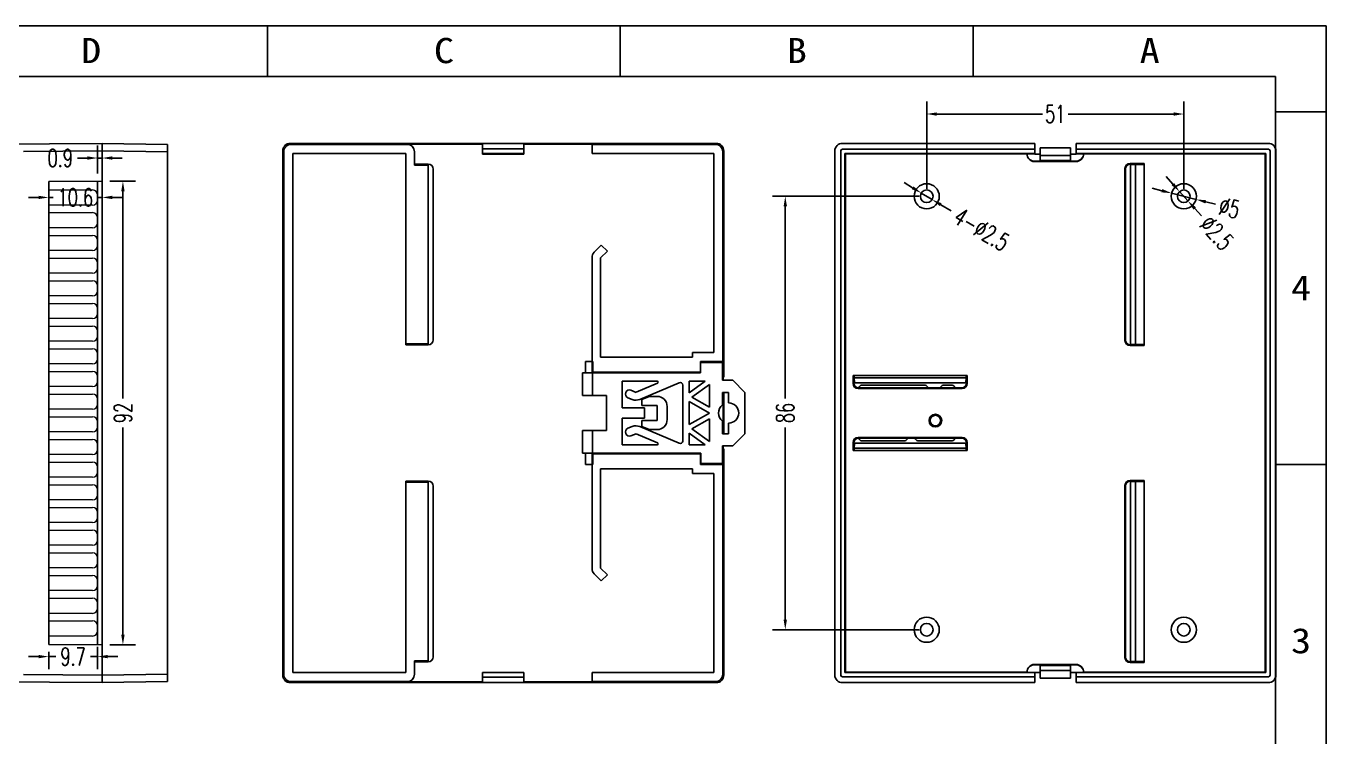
# Model space of a CAD drawing. Header units: millimetres. Extents: x -20636 to -19859, y 14357 to 14654.
# Drawn here: x -20473.8 to -20215.9, y 14513.3 to 14654.2 of the extents above; entities that cross this region are included whole.
import ezdxf
from ezdxf.enums import TextEntityAlignment as Align

# ---------------------------------------------------------------- set-up
doc = ezdxf.new("R2010")
doc.units = ezdxf.units.MM
for name, color, linetype in [('1', 7, 'Continuous'), ('2', 7, 'Continuous'), ('3', 7, 'Continuous'), ('dim', 3, 'Continuous')]:
    doc.layers.add(name, color=color, linetype=linetype)
doc.layers.add('8', color=7, linetype='Continuous', true_color=0xffffff)
doc.styles.add('romans', font='romans.shx', dxfattribs={"width": 0.67, "bigfont": 'fangsong.shx'})
doc.styles.add('TEXTSTYLE_0', font='txt', dxfattribs={"width": 0.8})
doc.dimstyles.new('MSTD', dxfattribs={"dimtxt": 3.5, "dimasz": 2, "dimexe": 2.5, "dimexo": 1.5, "dimgap": 1, "dimtad": 0, "dimdsep": 46, "dimtxsty": 'romans', "dimcen": 0, "dimclrd": 5, "dimclre": 5, "dimclrt": 3, "dimadec": 1, "dimazin": 0, "dimtfac": 0.5, "dimtmove": 0, "dimatfit": 3, "dimfxl": 1, "dimarcsym": 0})

# ---------------------------------------------------------------- blocks, each defined once
blk = doc.blocks.new('*D5')
at = {"layer": 'Defpoints', "color": 0, "transparency": 16777216}
for p in [(-20246.51, 14620.98), (-20241.67, 14619.75)]:
    blk.add_point(p, dxfattribs=at)
at = {"layer": 'dim', "color": 5, "lineweight": -2, "transparency": 16777216}
for p, q in [((-20248.45, 14621.47), (-20250.39, 14621.96)), ((-20246.51, 14620.98), (-20241.67, 14619.75)), ((-20237.79, 14618.77), (-20239.73, 14619.26))]:
    blk.add_line(p, q, dxfattribs=at)
at = {"layer": 'dim', "color": 5, "transparency": 16777216}
for points in [[(-20248.37, 14621.8), (-20248.54, 14621.15), (-20246.51, 14620.98)], [(-20239.65, 14619.58), (-20239.81, 14618.94), (-20241.67, 14619.75)]]:
    blk.add_solid(points, dxfattribs=at)
at = {"layer": 'dim', "color": 3, "transparency": 16777216, "insert": (-20235.04, 14618.07), "char_height": 3.5, "attachment_point": 5, "rotation": 345.7739, "style": 'romans'}
blk.add_mtext('∅5', dxfattribs=at)
blk = doc.blocks.new('*D6')
at = {"layer": 'Defpoints', "color": 0, "transparency": 16777216}
for p in [(-20244.93, 14621.3), (-20243.26, 14619.44)]:
    blk.add_point(p, dxfattribs=at)
at = {"layer": 'dim', "color": 5, "lineweight": -2, "transparency": 16777216}
for p, q in [((-20246.26, 14622.79), (-20247.6, 14624.28)), ((-20244.93, 14621.3), (-20243.26, 14619.44)), ((-20240.59, 14616.46), (-20241.92, 14617.95))]:
    blk.add_line(p, q, dxfattribs=at)
at = {"layer": 'dim', "color": 5, "transparency": 16777216}
for points in [[(-20246.01, 14623.01), (-20246.51, 14622.56), (-20244.93, 14621.3)], [(-20241.67, 14618.17), (-20242.17, 14617.73), (-20243.26, 14619.44)]]:
    blk.add_solid(points, dxfattribs=at)
at = {"layer": 'dim', "color": 3, "transparency": 16777216, "insert": (-20237.57, 14613.1), "char_height": 3.5, "attachment_point": 5, "rotation": 311.8935, "style": 'romans'}
blk.add_mtext('∅2.5', dxfattribs=at)
blk = doc.blocks.new('*D7')
at = {"layer": 'Defpoints', "color": 0, "transparency": 16777216}
for p in [(-20459.57, 14627.96), (-20459.57, 14623.36), (-20458.67, 14623.37)]:
    blk.add_point(p, dxfattribs=at)
at = {"layer": 'dim', "color": 5, "lineweight": -2, "transparency": 16777216}
for p, q in [((-20459.57, 14624.86), (-20459.57, 14630.46)), ((-20458.67, 14624.87), (-20458.67, 14630.46)), ((-20461.57, 14627.96), (-20463.57, 14627.96)), ((-20458.67, 14627.96), (-20459.57, 14627.96)), ((-20456.67, 14627.96), (-20454.67, 14627.96))]:
    blk.add_line(p, q, dxfattribs=at)
at = {"layer": 'dim', "color": 5, "transparency": 16777216}
for points in [[(-20461.57, 14628.29), (-20461.57, 14627.63), (-20459.57, 14627.96)], [(-20456.67, 14628.29), (-20456.67, 14627.63), (-20458.67, 14627.96)]]:
    blk.add_solid(points, dxfattribs=at)
at = {"layer": 'dim', "color": 3, "transparency": 16777216, "insert": (-20466.97, 14627.96), "char_height": 3.5, "attachment_point": 5, "style": 'romans'}
blk.add_mtext('0.9', dxfattribs=at)
blk = doc.blocks.new('*D8')
at = {"layer": 'Defpoints', "color": 0, "transparency": 16777216}
for p in [(-20469.27, 14620.14), (-20469.27, 14618.08), (-20458.67, 14618.08)]:
    blk.add_point(p, dxfattribs=at)
at = {"layer": 'dim', "color": 5, "lineweight": -2, "transparency": 16777216}
for p, q in [((-20469.27, 14619.58), (-20469.27, 14622.64)), ((-20458.67, 14619.58), (-20458.67, 14622.64)), ((-20471.27, 14620.14), (-20473.27, 14620.14)), ((-20469.27, 14620.14), (-20468.37, 14620.14)), ((-20458.67, 14620.14), (-20459.56, 14620.14)), ((-20456.67, 14620.14), (-20454.67, 14620.14))]:
    blk.add_line(p, q, dxfattribs=at)
at = {"layer": 'dim', "color": 5, "transparency": 16777216}
for points in [[(-20471.27, 14620.47), (-20471.27, 14619.81), (-20469.27, 14620.14)], [(-20456.67, 14620.47), (-20456.67, 14619.81), (-20458.67, 14620.14)]]:
    blk.add_solid(points, dxfattribs=at)
at = {"layer": 'dim', "color": 3, "transparency": 16777216, "insert": (-20463.97, 14620.14), "char_height": 3.5, "attachment_point": 5, "style": 'romans'}
blk.add_mtext('10.6', dxfattribs=at)
blk = doc.blocks.new('*D9')
at = {"layer": 'Defpoints', "color": 0, "transparency": 16777216}
for p in [(-20459.57, 14532.46), (-20469.27, 14531.46), (-20459.57, 14529.03)]:
    blk.add_point(p, dxfattribs=at)
at = {"layer": 'dim', "color": 5, "lineweight": -2, "transparency": 16777216}
for p, q in [((-20469.27, 14529.96), (-20469.27, 14526.53)), ((-20459.57, 14530.96), (-20459.57, 14526.53)), ((-20471.27, 14529.03), (-20473.27, 14529.03)), ((-20469.27, 14529.03), (-20467.87, 14529.03)), ((-20459.57, 14529.03), (-20460.96, 14529.03)), ((-20457.57, 14529.03), (-20455.57, 14529.03))]:
    blk.add_line(p, q, dxfattribs=at)
at = {"layer": 'dim', "color": 5, "transparency": 16777216}
for points in [[(-20471.27, 14529.37), (-20471.27, 14528.7), (-20469.27, 14529.03)], [(-20457.57, 14529.37), (-20457.57, 14528.7), (-20459.57, 14529.03)]]:
    blk.add_solid(points, dxfattribs=at)
at = {"layer": 'dim', "color": 3, "transparency": 16777216, "insert": (-20464.42, 14529.03), "char_height": 3.5, "attachment_point": 5, "style": 'romans'}
blk.add_mtext('9.7', dxfattribs=at)
blk = doc.blocks.new('*D12')
at = {"layer": 'Defpoints', "color": 0, "transparency": 16777216}
for p in [(-20296.16, 14621.01), (-20294.02, 14619.72)]:
    blk.add_point(p, dxfattribs=at)
at = {"layer": 'dim', "color": 5, "lineweight": -2, "transparency": 16777216}
for p, q in [((-20297.88, 14622.04), (-20299.59, 14623.07)), ((-20296.16, 14621.01), (-20294.02, 14619.72)), ((-20290.25, 14617.45), (-20292.31, 14618.69))]:
    blk.add_line(p, q, dxfattribs=at)
at = {"layer": 'dim', "color": 5, "transparency": 16777216}
for points in [[(-20297.7, 14622.33), (-20298.05, 14621.76), (-20296.16, 14621.01)], [(-20292.13, 14618.98), (-20292.48, 14618.41), (-20294.02, 14619.72)]]:
    blk.add_solid(points, dxfattribs=at)
at = {"layer": 'dim', "color": 3, "transparency": 16777216, "insert": (-20284.18, 14613.8), "char_height": 3.5, "attachment_point": 5, "rotation": 328.969, "style": 'romans'}
blk.add_mtext('4-∅2.5', dxfattribs=at)
blk = doc.blocks.new('*D14')
at = {"layer": 'Defpoints', "color": 0, "transparency": 16777216}
for p in [(-20295.09, 14620.37), (-20323.15, 14534.37), (-20295.09, 14534.37)]:
    blk.add_point(p, dxfattribs=at)
at = {"layer": 'dim', "color": 5, "lineweight": -2, "transparency": 16777216}
for p, q in [((-20296.59, 14620.37), (-20325.65, 14620.37)), ((-20323.15, 14618.37), (-20323.15, 14580.27)), ((-20323.15, 14536.37), (-20323.15, 14574.47)), ((-20296.59, 14534.37), (-20325.65, 14534.37))]:
    blk.add_line(p, q, dxfattribs=at)
at = {"layer": 'dim', "color": 5, "transparency": 16777216}
for points in [[(-20323.48, 14618.37), (-20322.81, 14618.37), (-20323.15, 14620.37)], [(-20323.48, 14536.37), (-20322.81, 14536.37), (-20323.15, 14534.37)]]:
    blk.add_solid(points, dxfattribs=at)
at = {"layer": 'dim', "color": 3, "transparency": 16777216, "insert": (-20323.15, 14577.37), "char_height": 3.5, "attachment_point": 5, "rotation": 90, "style": 'romans'}
blk.add_mtext('86', dxfattribs=at)
blk = doc.blocks.new('*D15')
at = {"layer": 'Defpoints', "color": 0, "transparency": 16777216}
for p in [(-20244.09, 14636.69), (-20295.09, 14620.37), (-20244.09, 14620.37)]:
    blk.add_point(p, dxfattribs=at)
at = {"layer": 'dim', "color": 5, "lineweight": -2, "transparency": 16777216}
for p, q in [((-20295.09, 14621.87), (-20295.09, 14639.19)), ((-20244.09, 14621.87), (-20244.09, 14639.19)), ((-20293.09, 14636.69), (-20272.15, 14636.69)), ((-20246.09, 14636.69), (-20267.03, 14636.69))]:
    blk.add_line(p, q, dxfattribs=at)
at = {"layer": 'dim', "color": 5, "transparency": 16777216}
for points in [[(-20293.09, 14637.02), (-20293.09, 14636.35), (-20295.09, 14636.69)], [(-20246.09, 14637.02), (-20246.09, 14636.35), (-20244.09, 14636.69)]]:
    blk.add_solid(points, dxfattribs=at)
at = {"layer": 'dim', "color": 3, "transparency": 16777216, "insert": (-20269.59, 14636.69), "char_height": 3.5, "attachment_point": 5, "style": 'romans'}
blk.add_mtext('51', dxfattribs=at)
blk = doc.blocks.new('*D22')
at = {"layer": 'Defpoints', "color": 0, "transparency": 16777216}
for p in [(-20458.67, 14623.37), (-20458.67, 14531.37), (-20454.54, 14531.37)]:
    blk.add_point(p, dxfattribs=at)
at = {"layer": 'dim', "color": 5, "lineweight": -2, "transparency": 16777216}
for p, q in [((-20457.17, 14623.37), (-20452.04, 14623.37)), ((-20454.54, 14621.37), (-20454.54, 14580.27)), ((-20454.54, 14533.37), (-20454.54, 14574.47)), ((-20457.17, 14531.37), (-20452.04, 14531.37))]:
    blk.add_line(p, q, dxfattribs=at)
at = {"layer": 'dim', "color": 5, "transparency": 16777216}
for points in [[(-20454.88, 14621.37), (-20454.21, 14621.37), (-20454.54, 14623.37)], [(-20454.88, 14533.37), (-20454.21, 14533.37), (-20454.54, 14531.37)]]:
    blk.add_solid(points, dxfattribs=at)
at = {"layer": 'dim', "color": 3, "transparency": 16777216, "insert": (-20454.54, 14577.37), "char_height": 3.5, "attachment_point": 5, "rotation": 90, "style": 'romans'}
blk.add_mtext('92', dxfattribs=at)

msp = doc.modelspace()

# ---------------------------------------------------------------- linework, layer by layer
at = {"color": 7, "linetype": 'Continuous'}
for p, q in [((-20635.882, 14654.153), (-20215.882, 14654.153)), ((-20425.882, 14644.153), (-20425.882, 14654.153)), ((-20355.882, 14644.153), (-20355.882, 14654.153)), ((-20285.882, 14644.153), (-20285.882, 14654.153)), ((-20215.882, 14357.153), (-20215.882, 14654.153)), ((-20215.882, 14357.153), (-20215.882, 14654.153)), ((-20625.882, 14644.153), (-20225.882, 14644.153)), ((-20225.882, 14367.153), (-20225.882, 14644.153)), ((-20225.882, 14637.153), (-20215.882, 14637.153)), ((-20331.182, 14581.467), (-20333.582, 14583.867)), ((-20309.473, 14584.467), (-20309.578, 14584.467)), ((-20287.178, 14584.467), (-20287.282, 14584.467)), ((-20331.182, 14581.467), (-20331.182, 14573.267)), ((-20308.526, 14582.329), (-20308.526, 14582.367)), ((-20308.026, 14582.867), (-20295.419, 14582.867)), ((-20294.919, 14582.367), (-20294.919, 14582.329)), ((-20292.316, 14582.329), (-20292.316, 14582.367)), ((-20291.816, 14582.867), (-20290.026, 14582.867)), ((-20289.526, 14582.367), (-20289.526, 14582.329)), ((-20294.465, 14576.429), (-20294.416, 14575.867)), ((-20292.316, 14575.867), (-20292.316, 14576.526)), ((-20333.582, 14570.867), (-20331.182, 14573.267)), ((-20308.526, 14572.367), (-20308.526, 14572.405)), ((-20299.456, 14571.867), (-20308.026, 14571.867)), ((-20298.956, 14572.405), (-20298.956, 14572.367)), ((-20297.356, 14572.367), (-20297.356, 14572.405)), ((-20290.026, 14571.867), (-20296.856, 14571.867)), ((-20289.526, 14572.405), (-20289.526, 14572.367)), ((-20309.578, 14570.267), (-20309.473, 14570.267)), ((-20287.282, 14570.267), (-20287.178, 14570.267)), ((-20225.882, 14567.153), (-20215.882, 14567.153))]:
    msp.add_line(p, q, dxfattribs=at)
msp.add_circle((-20293.366, 14575.867), 1.05, dxfattribs=at)
for centre, radius, start, end in [((-20308.026, 14582.367), 0.5, 90, 180), ((-20295.419, 14582.367), 0.5, 0, 90), ((-20291.816, 14582.367), 0.5, 90, 180), ((-20290.026, 14582.367), 0.5, 0, 90), ((-20334.382, 14577.367), 2, 270, 90), ((-20308.026, 14572.367), 0.5, 180, 270), ((-20299.456, 14572.367), 0.5, 270, 0), ((-20296.856, 14572.367), 0.5, 180, 270), ((-20290.026, 14572.367), 0.5, 270, 0)]:
    msp.add_arc(centre, radius, start, end, dxfattribs=at)
at = {"layer": '1', "color": 7, "linetype": 'Continuous'}
for p, q in [((-20458.668, 14630.867), (-20445.668, 14630.667)), ((-20458.668, 14523.867), (-20458.668, 14630.867)), ((-20445.668, 14524.067), (-20445.668, 14630.667)), ((-20421.344, 14630.867), (-20383.194, 14630.867)), ((-20421.344, 14630.867), (-20421.144, 14630.667)), ((-20421.144, 14630.667), (-20398.205, 14630.667)), ((-20398.205, 14630.729), (-20383.194, 14630.729)), ((-20398.205, 14630.729), (-20398.205, 14630.667)), ((-20383.194, 14628.736), (-20383.194, 14630.867)), ((-20374.994, 14630.867), (-20336.844, 14630.867)), ((-20374.994, 14628.736), (-20374.994, 14630.867)), ((-20374.994, 14630.729), (-20361.482, 14630.729)), ((-20361.482, 14628.867), (-20361.482, 14630.729)), ((-20361.482, 14630.667), (-20337.044, 14630.667)), ((-20337.044, 14630.667), (-20336.844, 14630.867)), ((-20273.666, 14630.867), (-20311.816, 14630.867)), ((-20273.666, 14628.736), (-20273.666, 14630.867)), ((-20266.591, 14629.969), (-20272.591, 14629.969)), ((-20272.591, 14627.329), (-20272.591, 14629.969)), ((-20266.591, 14629.969), (-20266.591, 14627.329)), ((-20227.316, 14630.867), (-20265.466, 14630.867)), ((-20265.466, 14628.736), (-20265.466, 14630.867)), ((-20445.668, 14629.167), (-20458.668, 14629.367)), ((-20422.644, 14629.167), (-20422.844, 14629.367)), ((-20422.844, 14525.367), (-20422.844, 14629.367)), ((-20422.644, 14525.567), (-20422.644, 14629.167)), ((-20420.843, 14628.867), (-20398.405, 14628.867)), ((-20420.843, 14525.867), (-20420.843, 14628.867)), ((-20398.405, 14628.867), (-20398.405, 14590.867)), ((-20396.705, 14626.557), (-20396.705, 14629.167)), ((-20374.994, 14628.736), (-20383.194, 14628.736)), ((-20382.069, 14628.736), (-20382.069, 14628.843)), ((-20376.069, 14628.736), (-20376.069, 14628.843)), ((-20361.482, 14628.867), (-20337.344, 14628.867)), ((-20337.344, 14628.867), (-20337.344, 14589.367)), ((-20335.344, 14629.367), (-20335.544, 14629.167)), ((-20335.544, 14629.167), (-20335.544, 14584.829)), ((-20335.344, 14584.467), (-20335.344, 14629.367)), ((-20313.316, 14525.367), (-20313.316, 14629.367)), ((-20312.146, 14525.367), (-20312.146, 14629.367)), ((-20311.816, 14629.697), (-20273.666, 14629.697)), ((-20273.666, 14628.881), (-20311.33, 14628.881)), ((-20311.208, 14628.759), (-20311.33, 14628.881)), ((-20311.33, 14525.853), (-20311.33, 14628.881)), ((-20275.216, 14628.759), (-20311.208, 14628.759)), ((-20311.208, 14628.759), (-20311.208, 14525.975)), ((-20273.666, 14628.821), (-20275.216, 14628.821)), ((-20273.666, 14628.736), (-20272.591, 14628.736)), ((-20272.591, 14628.469), (-20266.591, 14628.469)), ((-20272.591, 14627.469), (-20266.591, 14627.469)), ((-20266.591, 14628.736), (-20265.466, 14628.736)), ((-20265.466, 14629.697), (-20227.316, 14629.697)), ((-20227.802, 14628.881), (-20265.466, 14628.881)), ((-20263.966, 14628.821), (-20265.466, 14628.821)), ((-20227.924, 14628.759), (-20263.966, 14628.759)), ((-20227.924, 14628.759), (-20227.802, 14628.881)), ((-20227.924, 14525.975), (-20227.924, 14628.759)), ((-20227.802, 14525.853), (-20227.802, 14628.881)), ((-20226.986, 14525.367), (-20226.986, 14629.367)), ((-20225.816, 14525.367), (-20225.816, 14629.367)), ((-20394.004, 14626.767), (-20396.705, 14626.767)), ((-20395.005, 14626.662), (-20396.705, 14626.662)), ((-20394.005, 14626.557), (-20396.705, 14626.557)), ((-20394.005, 14626.61), (-20395.005, 14626.662)), ((-20394.005, 14591.024), (-20394.005, 14626.61)), ((-20393.005, 14625.768), (-20393.005, 14591.866)), ((-20273.716, 14627.329), (-20272.591, 14627.329)), ((-20273.716, 14627.267), (-20273.716, 14627.329)), ((-20273.716, 14627.267), (-20265.466, 14627.267)), ((-20266.591, 14627.329), (-20265.466, 14627.329)), ((-20265.466, 14627.329), (-20265.466, 14627.267)), ((-20255.654, 14625.768), (-20255.759, 14625.873)), ((-20255.759, 14625.873), (-20255.759, 14591.761)), ((-20255.654, 14625.768), (-20255.654, 14591.866)), ((-20254.761, 14626.872), (-20251.954, 14626.872)), ((-20254.656, 14626.767), (-20254.761, 14626.872)), ((-20254.656, 14626.767), (-20251.954, 14626.767)), ((-20254.654, 14626.61), (-20253.654, 14626.662)), ((-20254.654, 14626.61), (-20254.654, 14591.024)), ((-20253.654, 14626.662), (-20251.954, 14626.662)), ((-20253.654, 14590.972), (-20253.654, 14626.662)), ((-20251.954, 14626.872), (-20251.954, 14590.762)), ((-20459.568, 14531.375), (-20459.568, 14623.359)), ((-20359.644, 14610.667), (-20361.043, 14609.268)), ((-20358.442, 14609.465), (-20359.782, 14608.124)), ((-20359.644, 14610.667), (-20358.442, 14609.465)), ((-20361.482, 14585.467), (-20361.482, 14608.207)), ((-20359.782, 14588.467), (-20359.782, 14608.124)), ((-20255.654, 14591.866), (-20255.759, 14591.761)), ((-20394.005, 14591.077), (-20398.405, 14591.077)), ((-20398.405, 14590.867), (-20394.004, 14590.867)), ((-20395.005, 14590.972), (-20396.705, 14590.972)), ((-20396.705, 14590.972), (-20396.705, 14590.867)), ((-20394.005, 14591.024), (-20395.005, 14590.972)), ((-20341.544, 14589.367), (-20337.344, 14589.367)), ((-20341.544, 14588.467), (-20341.544, 14589.367)), ((-20254.656, 14590.867), (-20254.761, 14590.762)), ((-20251.954, 14590.762), (-20254.761, 14590.762)), ((-20251.954, 14590.867), (-20254.656, 14590.867)), ((-20254.654, 14591.024), (-20253.654, 14590.972)), ((-20253.654, 14590.972), (-20251.954, 14590.972)), ((-20362.772, 14585.367), (-20362.772, 14587.567)), ((-20361.482, 14587.567), (-20362.772, 14587.567)), ((-20361.377, 14587.567), (-20362.772, 14587.567)), ((-20362.772, 14585.367), (-20362.772, 14587.567)), ((-20361.377, 14587.567), (-20361.304, 14587.567)), ((-20361.304, 14585.467), (-20361.304, 14587.567)), ((-20359.782, 14588.467), (-20341.544, 14588.467)), ((-20339.972, 14587.567), (-20339.972, 14585.467)), ((-20335.544, 14587.567), (-20339.972, 14587.567)), ((-20335.544, 14587.567), (-20339.972, 14587.567)), ((-20339.972, 14587.567), (-20339.972, 14585.467)), ((-20335.582, 14587.367), (-20339.972, 14587.367)), ((-20335.582, 14587.367), (-20339.972, 14587.367)), ((-20338.482, 14587.367), (-20338.482, 14587.567)), ((-20338.482, 14587.367), (-20338.482, 14587.567)), ((-20335.582, 14587.367), (-20335.582, 14583.867)), ((-20335.582, 14587.367), (-20335.582, 14583.867)), ((-20335.544, 14587.567), (-20335.482, 14587.567)), ((-20335.544, 14587.567), (-20335.482, 14587.567)), ((-20335.482, 14583.867), (-20335.482, 14587.567)), ((-20335.482, 14583.867), (-20335.482, 14587.567)), ((-20363.382, 14585.367), (-20361.382, 14585.367)), ((-20363.382, 14585.367), (-20361.382, 14585.367)), ((-20363.382, 14580.867), (-20363.382, 14585.367)), ((-20361.482, 14585.467), (-20339.972, 14585.467)), ((-20361.382, 14585.367), (-20339.972, 14585.367)), ((-20339.972, 14585.367), (-20361.382, 14585.367)), ((-20361.382, 14585.367), (-20361.382, 14580.867)), ((-20361.168, 14585.467), (-20361.304, 14585.467)), ((-20361.282, 14585.467), (-20361.282, 14585.367)), ((-20361.282, 14585.467), (-20361.282, 14585.367)), ((-20361.168, 14585.467), (-20339.972, 14585.467)), ((-20355.482, 14583.667), (-20355.482, 14578.367)), ((-20355.482, 14583.667), (-20348.584, 14583.667)), ((-20342.182, 14581.392), (-20339.036, 14583.667)), ((-20342.182, 14583.667), (-20339.036, 14583.667)), ((-20342.182, 14581.392), (-20342.182, 14583.667)), ((-20339.972, 14585.467), (-20339.972, 14585.367)), ((-20339.972, 14585.467), (-20339.972, 14585.367)), ((-20333.582, 14583.867), (-20335.582, 14583.867)), ((-20333.582, 14583.867), (-20335.582, 14583.867)), ((-20287.073, 14584.829), (-20309.682, 14584.829)), ((-20309.682, 14584.829), (-20309.682, 14583.222)), ((-20309.578, 14584.829), (-20309.578, 14583.327)), ((-20309.473, 14584.829), (-20309.473, 14584.329)), ((-20287.282, 14584.329), (-20309.473, 14584.329)), ((-20309.42, 14583.329), (-20309.473, 14584.329)), ((-20287.335, 14583.329), (-20287.282, 14584.329)), ((-20287.282, 14584.829), (-20287.282, 14584.329)), ((-20287.178, 14584.829), (-20287.178, 14583.327)), ((-20287.073, 14584.829), (-20287.073, 14583.222)), ((-20353.759, 14581.874), (-20352.753, 14581.467)), ((-20352.753, 14581.48), (-20348.506, 14583.283)), ((-20352.753, 14581.467), (-20352.753, 14581.48)), ((-20351.991, 14580.065), (-20344.178, 14583.382)), ((-20343.482, 14582.922), (-20343.482, 14571.812)), ((-20341.704, 14580.504), (-20338.182, 14583.05)), ((-20338.182, 14583.05), (-20338.182, 14578.508)), ((-20335.582, 14581.467), (-20335.582, 14578.967)), ((-20335.582, 14581.467), (-20334.382, 14581.467)), ((-20335.582, 14581.467), (-20334.382, 14581.467)), ((-20335.582, 14581.467), (-20335.582, 14578.967)), ((-20335.482, 14573.267), (-20335.482, 14581.467)), ((-20335.344, 14581.467), (-20335.344, 14573.267)), ((-20334.382, 14579.367), (-20334.382, 14581.467)), ((-20334.382, 14579.367), (-20334.382, 14581.467)), ((-20309.578, 14583.327), (-20309.682, 14583.222)), ((-20309.42, 14583.329), (-20287.335, 14583.329)), ((-20308.579, 14582.329), (-20308.684, 14582.224)), ((-20288.071, 14582.224), (-20308.684, 14582.224)), ((-20288.176, 14582.329), (-20308.579, 14582.329)), ((-20288.176, 14582.329), (-20288.071, 14582.224)), ((-20287.178, 14583.327), (-20287.073, 14583.222)), ((-20363.382, 14580.867), (-20361.382, 14580.867)), ((-20361.382, 14580.867), (-20358.582, 14580.867)), ((-20358.582, 14580.867), (-20358.582, 14573.867)), ((-20351.082, 14578.367), (-20355.482, 14578.367)), ((-20354.359, 14580.39), (-20353.521, 14580.052)), ((-20351.582, 14580.044), (-20350.489, 14580.508)), ((-20351.582, 14580.044), (-20351.582, 14578.867)), ((-20351.582, 14578.867), (-20348.582, 14578.867)), ((-20351.082, 14578.367), (-20351.082, 14576.367)), ((-20348.582, 14580.667), (-20349.707, 14580.667)), ((-20348.582, 14578.867), (-20348.582, 14575.867)), ((-20346.582, 14578.667), (-20346.582, 14576.067)), ((-20342.182, 14579.626), (-20338.196, 14577.367)), ((-20342.182, 14575.108), (-20342.182, 14579.626)), ((-20341.704, 14580.504), (-20338.182, 14578.508)), ((-20351.082, 14576.367), (-20355.482, 14576.367)), ((-20355.482, 14576.367), (-20355.482, 14571.067)), ((-20351.582, 14575.867), (-20348.582, 14575.867)), ((-20351.582, 14575.867), (-20351.582, 14574.69)), ((-20338.196, 14577.367), (-20342.182, 14575.108)), ((-20338.182, 14576.226), (-20341.704, 14574.23)), ((-20338.182, 14576.226), (-20338.182, 14571.684)), ((-20335.582, 14575.767), (-20335.582, 14573.267)), ((-20335.582, 14575.767), (-20335.582, 14573.267)), ((-20363.382, 14573.867), (-20361.382, 14573.867)), ((-20363.382, 14569.367), (-20363.382, 14573.867)), ((-20361.382, 14573.867), (-20358.582, 14573.867)), ((-20361.382, 14573.867), (-20361.382, 14569.367)), ((-20354.359, 14574.344), (-20353.521, 14574.682)), ((-20353.759, 14572.86), (-20352.753, 14573.267)), ((-20352.753, 14573.267), (-20352.753, 14573.254)), ((-20352.753, 14573.254), (-20348.506, 14571.451)), ((-20351.991, 14574.669), (-20344.178, 14571.352)), ((-20350.489, 14574.226), (-20351.582, 14574.69)), ((-20349.707, 14574.067), (-20348.582, 14574.067)), ((-20342.182, 14573.342), (-20339.036, 14571.067)), ((-20342.182, 14571.067), (-20342.182, 14573.342)), ((-20341.704, 14574.23), (-20338.182, 14571.684)), ((-20335.582, 14573.267), (-20334.382, 14573.267)), ((-20335.582, 14573.267), (-20334.382, 14573.267)), ((-20334.382, 14573.267), (-20334.382, 14575.367)), ((-20334.382, 14573.267), (-20334.382, 14575.367)), ((-20355.482, 14571.067), (-20348.584, 14571.067)), ((-20342.182, 14571.067), (-20339.036, 14571.067)), ((-20335.582, 14570.867), (-20335.582, 14567.367)), ((-20333.582, 14570.867), (-20335.582, 14570.867)), ((-20335.582, 14570.867), (-20335.582, 14567.367)), ((-20333.582, 14570.867), (-20335.582, 14570.867)), ((-20335.482, 14567.167), (-20335.482, 14570.867)), ((-20335.482, 14567.167), (-20335.482, 14570.867)), ((-20309.578, 14571.407), (-20309.682, 14571.512)), ((-20309.682, 14569.905), (-20309.682, 14571.512)), ((-20309.578, 14569.905), (-20309.578, 14571.407)), ((-20309.42, 14571.405), (-20309.473, 14570.405)), ((-20287.335, 14571.405), (-20309.42, 14571.405)), ((-20288.071, 14572.51), (-20308.684, 14572.51)), ((-20308.579, 14572.405), (-20308.684, 14572.51)), ((-20288.176, 14572.405), (-20308.579, 14572.405)), ((-20288.176, 14572.405), (-20288.071, 14572.51)), ((-20287.335, 14571.405), (-20287.282, 14570.405)), ((-20287.178, 14571.407), (-20287.073, 14571.512)), ((-20287.178, 14569.905), (-20287.178, 14571.407)), ((-20287.073, 14569.905), (-20287.073, 14571.512)), ((-20361.382, 14569.367), (-20363.382, 14569.367)), ((-20361.382, 14569.367), (-20363.382, 14569.367)), ((-20362.772, 14567.167), (-20362.772, 14569.367)), ((-20362.772, 14567.167), (-20362.772, 14569.367)), ((-20361.482, 14569.267), (-20361.482, 14546.527)), ((-20361.482, 14569.267), (-20339.972, 14569.267)), ((-20339.882, 14569.367), (-20361.382, 14569.367)), ((-20361.382, 14569.367), (-20339.882, 14569.367)), ((-20361.168, 14569.267), (-20361.304, 14569.267)), ((-20361.304, 14567.167), (-20361.304, 14569.267)), ((-20361.282, 14569.367), (-20361.282, 14569.267)), ((-20361.282, 14569.367), (-20361.282, 14569.267)), ((-20361.168, 14569.267), (-20339.972, 14569.267)), ((-20339.972, 14567.167), (-20339.972, 14569.267)), ((-20339.972, 14567.167), (-20339.972, 14569.267)), ((-20339.882, 14569.367), (-20339.882, 14567.367)), ((-20339.882, 14569.367), (-20339.882, 14567.367)), ((-20335.544, 14525.567), (-20335.544, 14569.905)), ((-20335.344, 14525.367), (-20335.344, 14570.267)), ((-20287.073, 14569.905), (-20309.682, 14569.905)), ((-20309.473, 14570.405), (-20287.282, 14570.405)), ((-20309.473, 14569.905), (-20309.473, 14570.405)), ((-20287.282, 14569.905), (-20287.282, 14570.405)), ((-20362.772, 14567.167), (-20361.482, 14567.167)), ((-20362.772, 14567.167), (-20361.377, 14567.167)), ((-20361.304, 14567.167), (-20361.377, 14567.167)), ((-20359.782, 14566.267), (-20359.782, 14546.61)), ((-20359.782, 14566.267), (-20341.544, 14566.267)), ((-20341.544, 14566.267), (-20341.544, 14565.367)), ((-20339.972, 14567.367), (-20339.882, 14567.367)), ((-20339.972, 14567.367), (-20339.882, 14567.367)), ((-20335.544, 14567.167), (-20339.972, 14567.167)), ((-20335.544, 14567.167), (-20339.972, 14567.167)), ((-20335.582, 14567.367), (-20339.882, 14567.367)), ((-20335.582, 14567.367), (-20339.882, 14567.367)), ((-20338.482, 14567.367), (-20338.482, 14567.167)), ((-20338.482, 14567.367), (-20338.482, 14567.167)), ((-20335.544, 14567.167), (-20335.482, 14567.167)), ((-20335.544, 14567.167), (-20335.482, 14567.167)), ((-20398.405, 14563.867), (-20394.004, 14563.867)), ((-20398.405, 14525.867), (-20398.405, 14563.867)), ((-20394.005, 14563.657), (-20398.405, 14563.657)), ((-20396.705, 14563.867), (-20396.705, 14563.762)), ((-20396.705, 14563.762), (-20395.005, 14563.762)), ((-20395.005, 14563.762), (-20394.005, 14563.71)), ((-20394.005, 14528.124), (-20394.005, 14563.71)), ((-20341.544, 14565.367), (-20337.344, 14565.367)), ((-20337.344, 14525.867), (-20337.344, 14565.367)), ((-20255.759, 14528.861), (-20255.759, 14562.973)), ((-20255.654, 14562.868), (-20255.759, 14562.973)), ((-20254.656, 14563.867), (-20254.761, 14563.972)), ((-20251.954, 14563.972), (-20254.761, 14563.972)), ((-20251.954, 14563.867), (-20254.656, 14563.867)), ((-20253.654, 14563.762), (-20254.654, 14563.71)), ((-20254.654, 14563.71), (-20254.654, 14528.124)), ((-20253.654, 14528.072), (-20253.654, 14563.762)), ((-20251.954, 14563.762), (-20253.654, 14563.762)), ((-20251.954, 14527.862), (-20251.954, 14563.972)), ((-20393.005, 14528.966), (-20393.005, 14562.868)), ((-20255.654, 14528.966), (-20255.654, 14562.868)), ((-20359.644, 14544.067), (-20361.043, 14545.466)), ((-20358.442, 14545.269), (-20359.782, 14546.61)), ((-20359.644, 14544.067), (-20358.442, 14545.269)), ((-20396.705, 14525.567), (-20396.705, 14528.177)), ((-20394.005, 14528.177), (-20396.705, 14528.177)), ((-20396.705, 14528.072), (-20395.005, 14528.072)), ((-20394.004, 14527.967), (-20396.705, 14527.967)), ((-20395.005, 14528.072), (-20394.005, 14528.124)), ((-20273.716, 14527.405), (-20273.716, 14527.467)), ((-20265.466, 14527.467), (-20273.716, 14527.467)), ((-20273.716, 14527.405), (-20272.591, 14527.405)), ((-20272.591, 14524.765), (-20272.591, 14527.405)), ((-20272.591, 14527.265), (-20266.591, 14527.265)), ((-20266.591, 14524.765), (-20266.591, 14527.405)), ((-20266.591, 14527.405), (-20265.466, 14527.405)), ((-20265.466, 14527.467), (-20265.466, 14527.405)), ((-20255.654, 14528.966), (-20255.759, 14528.861)), ((-20254.656, 14527.967), (-20254.761, 14527.862)), ((-20254.761, 14527.862), (-20251.954, 14527.862)), ((-20254.656, 14527.967), (-20251.954, 14527.967)), ((-20253.654, 14528.072), (-20254.654, 14528.124)), ((-20251.954, 14528.072), (-20253.654, 14528.072)), ((-20458.668, 14525.367), (-20445.668, 14525.567)), ((-20422.844, 14525.367), (-20422.644, 14525.567)), ((-20398.405, 14525.867), (-20420.843, 14525.867)), ((-20383.194, 14525.898), (-20383.194, 14523.867)), ((-20374.994, 14525.898), (-20383.194, 14525.898)), ((-20374.994, 14523.867), (-20374.994, 14525.898)), ((-20361.482, 14524.005), (-20361.482, 14525.867)), ((-20361.482, 14525.867), (-20337.344, 14525.867)), ((-20335.544, 14525.567), (-20335.344, 14525.367)), ((-20311.816, 14525.037), (-20273.666, 14525.037)), ((-20311.208, 14525.975), (-20311.33, 14525.853)), ((-20311.33, 14525.853), (-20273.666, 14525.853)), ((-20311.208, 14525.975), (-20275.216, 14525.975)), ((-20275.216, 14525.913), (-20273.666, 14525.913)), ((-20273.666, 14525.913), (-20273.666, 14523.867)), ((-20273.666, 14525.898), (-20272.591, 14525.898)), ((-20266.591, 14526.265), (-20272.591, 14526.265)), ((-20272.591, 14524.765), (-20266.591, 14524.765)), ((-20266.591, 14525.898), (-20265.466, 14525.898)), ((-20265.466, 14523.867), (-20265.466, 14525.913)), ((-20265.466, 14525.913), (-20263.966, 14525.913)), ((-20265.466, 14525.853), (-20227.802, 14525.853)), ((-20265.466, 14525.037), (-20227.316, 14525.037)), ((-20263.966, 14525.975), (-20227.924, 14525.975)), ((-20227.924, 14525.975), (-20227.802, 14525.853)), ((-20445.668, 14524.067), (-20458.668, 14523.867)), ((-20421.144, 14524.067), (-20421.344, 14523.867)), ((-20383.194, 14523.867), (-20421.344, 14523.867)), ((-20398.205, 14524.067), (-20421.144, 14524.067)), ((-20398.205, 14524.067), (-20398.205, 14524.005)), ((-20383.194, 14524.005), (-20398.205, 14524.005)), ((-20361.482, 14524.005), (-20374.994, 14524.005)), ((-20336.844, 14523.867), (-20374.994, 14523.867)), ((-20361.482, 14524.067), (-20337.044, 14524.067)), ((-20336.844, 14523.867), (-20337.044, 14524.067)), ((-20311.816, 14523.867), (-20273.666, 14523.867)), ((-20265.466, 14523.867), (-20227.316, 14523.867))]:
    msp.add_line(p, q, dxfattribs=at)
for centre, radius in [((-20295.091, 14620.367), 2.5), ((-20244.091, 14620.367), 2.5), ((-20295.091, 14620.367), 1.25), ((-20244.091, 14620.367), 1.25), ((-20293.366, 14575.867), 1.25), ((-20295.091, 14534.367), 2.5), ((-20295.091, 14534.367), 1.25), ((-20244.091, 14534.367), 2.5), ((-20244.091, 14534.367), 1.25)]:
    msp.add_circle(centre, radius, dxfattribs=at)
for centre, radius, start, end in [((-20311.816, 14629.367), 0.33, 90, 180), ((-20273.716, 14628.829), 1.5, 180.30287, 270), ((-20273.716, 14628.767), 1.5, 180.30287, 270), ((-20265.466, 14628.829), 1.5, 270, 359.69713), ((-20265.466, 14628.767), 1.5, 270, 359.69713), ((-20227.316, 14629.367), 0.33, 0, 90), ((-20359.982, 14608.207), 1.5, 135, 180), ((-20354.059, 14581.132), 0.8, 68, 248), ((-20352.772, 14581.906), 2, 248, 293), ((-20349.707, 14578.667), 2, 90, 113), ((-20348.582, 14578.667), 2, 0, 90), ((-20334.382, 14577.367), 2, 126.8699, 233.1301), ((-20334.382, 14577.367), 2, 126.8699, 233.1301), ((-20348.582, 14576.067), 2, 270, 0), ((-20354.059, 14573.602), 0.8, 112, 292), ((-20352.772, 14572.828), 2, 67, 112), ((-20349.707, 14576.067), 2, 247, 270), ((-20273.716, 14525.967), 1.5, 90.00129, 179.69584), ((-20273.716, 14525.905), 1.5, 90.00129, 179.69584), ((-20265.466, 14525.967), 1.5, 0.30416, 89.99871), ((-20265.466, 14525.905), 1.5, 0.30416, 89.99871), ((-20311.816, 14525.367), 0.33, 180, 270), ((-20227.316, 14525.367), 0.33, 270, 0)]:
    msp.add_arc(centre, radius, start, end, dxfattribs=at)
at = {"layer": '1', "color": 7, "linetype": 'Continuous', "extrusion": (0, 0, -1)}
for centre, radius, start, end in [((20348.584, 14583.467), 0.2, 90, 247), ((20343.982, 14582.922), 0.5, 67, 180), ((20348.584, 14571.267), 0.2, 113, 270), ((20343.982, 14571.812), 0.5, 180, 293), ((20359.982, 14546.527), 1.5, 315, 0)]:
    msp.add_arc(centre, radius, start, end, dxfattribs=at)
at = {"layer": '1', "color": 7, "linetype": 'Continuous'}
for centre, major_axis, ratio, start_param, end_param in [((-20421.344, 14629.367), (1.061, -1.061), 0.9997634, 2.3563128, 3.9268725), ((-20421.144, 14629.167), (1.061, -1.061), 0.9997634, 2.3563128, 3.9268725), ((-20398.205, 14629.228), (0, 1.5), 0.9998817, -1.5707963, 0), ((-20398.205, 14629.167), (0, 1.5), 0.9998817, -1.5707963, 0), ((-20337.044, 14629.167), (1.061, 1.061), 0.9997634, -0.7852798, 0.7852798), ((-20336.844, 14629.367), (-1.061, -1.061), 0.9997634, 8.6394981, 10.2100578), ((-20311.816, 14629.367), (-1.061, 1.061), 0.9997634, -0.7852798, 0.7852798), ((-20227.316, 14629.367), (1.061, 1.061), 0.9997634, -0.7852798, 0.7852798), ((-20394.007, 14625.766), (0.709, 0.709), 0.9972647, 0.761043, 0.7840286), ((-20394.007, 14625.766), (0.709, 0.709), 0.9972647, -0.7840286, 0.761043), ((-20254.758, 14625.87), (-0.709, 0.709), 0.9972647, -0.7840286, 0.7840286), ((-20254.653, 14625.766), (-0.709, 0.709), 0.9972647, -0.7840286, 0.7840286), ((-20394.007, 14591.868), (0.709, -0.709), 0.9972647, -0.7840286, 0.7840286), ((-20254.758, 14591.764), (0.709, 0.709), 0.9972647, -3.9256213, -2.357564), ((-20254.653, 14591.868), (-0.709, -0.709), 0.9972647, -0.7840286, 0.7840286), ((-20308.681, 14583.225), (0.709, 0.709), 0.9972647, -3.9256213, -2.357564), ((-20308.576, 14583.33), (-0.709, -0.709), 0.9972647, -0.7840286, 0.7840286), ((-20288.179, 14583.33), (0.709, -0.709), 0.9972647, -0.7840286, 0.7840286), ((-20288.074, 14583.225), (0.709, -0.709), 0.9972647, -0.7840286, 0.7840286), ((-20308.681, 14571.509), (0.709, -0.709), 0.9972647, 2.357564, 3.9256213), ((-20308.576, 14571.404), (-0.709, 0.709), 0.9972647, -0.7840286, 0.7840286), ((-20288.179, 14571.404), (0.709, 0.709), 0.9972647, -0.7840286, 0.7840286), ((-20288.074, 14571.509), (0.709, 0.709), 0.9972647, -0.7840286, 0.7840286), ((-20394.007, 14562.866), (0.709, 0.709), 0.9972647, 0.761043, 0.7840286), ((-20394.007, 14562.866), (0.709, 0.709), 0.9972647, -0.7840286, 0.761043), ((-20254.758, 14562.97), (0.709, -0.709), 0.9972647, 2.357564, 3.9256213), ((-20254.653, 14562.866), (-0.709, 0.709), 0.9972647, -0.7840286, 0.7840286), ((-20394.007, 14528.968), (0.709, -0.709), 0.9972647, -0.7840286, 0.7840286), ((-20254.758, 14528.864), (0.709, 0.709), 0.9972647, -3.9256213, -2.357564), ((-20254.653, 14528.968), (-0.709, -0.709), 0.9972647, -0.7840286, 0.7840286), ((-20421.344, 14525.367), (1.061, 1.061), 0.9997634, 8.6394981, 10.2100578), ((-20421.144, 14525.567), (1.061, 1.061), 0.9997634, 2.3563128, 3.9268725), ((-20398.205, 14525.567), (0, 1.5), 0.9998817, -3.1415927, -1.5707963), ((-20398.205, 14525.506), (0, 1.5), 0.9998817, 3.1415927, 4.712389), ((-20337.044, 14525.567), (-1.061, 1.061), 0.9997634, 2.3563128, 3.9268725), ((-20336.844, 14525.367), (-1.061, 1.061), 0.9997634, 2.3563128, 3.9268725), ((-20311.816, 14525.367), (1.061, 1.061), 0.9997634, -3.9268725, -2.3563128), ((-20227.316, 14525.367), (1.061, -1.061), 0.9997634, -0.7852798, 0.7852798)]:
    msp.add_ellipse(centre, major_axis=major_axis, ratio=ratio, start_param=start_param, end_param=end_param, dxfattribs=at)
at = {"layer": '2', "color": 7, "linetype": 'Continuous', "lineweight": 18}
for p, q in [((-20469.268, 14621.617), (-20460.568, 14621.617)), ((-20459.568, 14620.617), (-20459.568, 14619.617)), ((-20460.568, 14618.617), (-20469.268, 14618.617)), ((-20469.268, 14617.117), (-20469.268, 14618.617)), ((-20469.268, 14617.117), (-20460.568, 14617.117)), ((-20459.568, 14616.117), (-20459.568, 14615.117)), ((-20469.268, 14612.617), (-20469.268, 14614.117)), ((-20460.568, 14614.117), (-20469.268, 14614.117)), ((-20469.268, 14612.617), (-20460.568, 14612.617)), ((-20460.568, 14609.617), (-20469.268, 14609.617)), ((-20469.268, 14608.117), (-20469.268, 14609.617)), ((-20459.568, 14611.617), (-20459.568, 14610.617)), ((-20469.268, 14608.117), (-20460.568, 14608.117)), ((-20459.568, 14607.117), (-20459.568, 14606.117)), ((-20460.568, 14605.117), (-20469.268, 14605.117)), ((-20469.268, 14603.617), (-20469.268, 14605.117)), ((-20469.268, 14603.617), (-20460.568, 14603.617)), ((-20459.568, 14602.618), (-20459.568, 14601.618)), ((-20460.568, 14600.618), (-20469.268, 14600.618)), ((-20469.268, 14599.118), (-20469.268, 14600.618)), ((-20469.268, 14599.118), (-20460.568, 14599.118)), ((-20459.568, 14598.118), (-20459.568, 14597.118)), ((-20460.568, 14596.118), (-20469.268, 14596.118)), ((-20469.268, 14594.618), (-20469.268, 14596.118)), ((-20469.268, 14594.618), (-20460.568, 14594.618)), ((-20460.568, 14591.618), (-20469.268, 14591.618)), ((-20469.268, 14590.118), (-20469.268, 14591.618)), ((-20459.568, 14593.618), (-20459.568, 14592.618)), ((-20469.268, 14590.118), (-20460.568, 14590.118)), ((-20459.568, 14589.118), (-20459.568, 14588.118)), ((-20469.268, 14585.618), (-20469.268, 14587.118)), ((-20460.568, 14587.118), (-20469.268, 14587.118)), ((-20469.268, 14585.618), (-20460.568, 14585.618)), ((-20459.568, 14584.618), (-20459.568, 14583.618)), ((-20460.568, 14582.618), (-20469.268, 14582.618)), ((-20469.268, 14581.118), (-20469.268, 14582.618)), ((-20469.268, 14581.118), (-20460.568, 14581.118)), ((-20459.568, 14580.118), (-20459.568, 14579.118)), ((-20460.568, 14578.118), (-20469.268, 14578.118)), ((-20469.268, 14576.618), (-20469.268, 14578.118)), ((-20469.268, 14576.618), (-20460.568, 14576.618)), ((-20469.268, 14572.118), (-20469.268, 14573.618)), ((-20460.568, 14573.618), (-20469.268, 14573.618)), ((-20459.568, 14575.618), (-20459.568, 14574.618)), ((-20469.268, 14572.118), (-20460.568, 14572.118)), ((-20459.568, 14571.118), (-20459.568, 14570.118)), ((-20460.568, 14569.118), (-20469.268, 14569.118)), ((-20469.268, 14567.618), (-20469.268, 14569.118)), ((-20469.268, 14567.618), (-20460.568, 14567.618)), ((-20459.568, 14566.618), (-20459.568, 14565.618)), ((-20460.568, 14564.618), (-20469.268, 14564.618)), ((-20469.268, 14563.119), (-20469.268, 14564.618)), ((-20469.268, 14563.119), (-20460.568, 14563.119)), ((-20459.568, 14562.119), (-20459.568, 14561.119)), ((-20460.568, 14560.119), (-20469.268, 14560.119)), ((-20469.268, 14558.619), (-20469.268, 14560.119)), ((-20469.268, 14558.619), (-20460.568, 14558.619)), ((-20469.268, 14554.119), (-20469.268, 14555.619)), ((-20460.568, 14555.619), (-20469.268, 14555.619)), ((-20459.568, 14557.619), (-20459.568, 14556.619)), ((-20469.268, 14554.119), (-20460.568, 14554.119)), ((-20459.568, 14553.119), (-20459.568, 14552.119)), ((-20460.568, 14551.119), (-20469.268, 14551.119)), ((-20469.268, 14549.619), (-20469.268, 14551.119)), ((-20469.268, 14549.619), (-20460.568, 14549.619)), ((-20459.568, 14548.619), (-20459.568, 14547.619)), ((-20469.268, 14545.119), (-20469.268, 14546.619)), ((-20460.568, 14546.619), (-20469.268, 14546.619)), ((-20469.268, 14545.119), (-20460.568, 14545.119)), ((-20459.568, 14544.119), (-20459.568, 14543.119)), ((-20469.268, 14540.619), (-20469.268, 14542.119)), ((-20460.568, 14542.119), (-20469.268, 14542.119)), ((-20469.268, 14540.619), (-20460.568, 14540.619)), ((-20460.568, 14537.619), (-20469.268, 14537.619)), ((-20469.268, 14536.119), (-20469.268, 14537.619)), ((-20459.568, 14539.619), (-20459.568, 14538.619)), ((-20469.268, 14536.119), (-20460.568, 14536.119)), ((-20459.568, 14535.119), (-20459.568, 14534.119)), ((-20460.568, 14533.119), (-20469.268, 14533.119))]:
    msp.add_line(p, q, dxfattribs=at)
for centre, start, end in [((-20460.568, 14620.617), 0, 90), ((-20460.568, 14619.617), 270, 0), ((-20460.568, 14616.117), 0, 90), ((-20460.568, 14615.117), 270, 0), ((-20460.568, 14611.617), 0, 90), ((-20460.568, 14610.617), 270, 0), ((-20460.568, 14607.117), 0, 90), ((-20460.568, 14606.117), 270, 0), ((-20460.568, 14602.618), 0, 90), ((-20460.568, 14601.618), 270, 0), ((-20460.568, 14598.118), 0, 90), ((-20460.568, 14597.118), 270, 0), ((-20460.568, 14593.618), 0, 90), ((-20460.568, 14592.618), 270, 0), ((-20460.568, 14589.118), 0, 90), ((-20460.568, 14588.118), 270, 0), ((-20460.568, 14584.618), 0, 90), ((-20460.568, 14583.618), 270, 0), ((-20460.568, 14580.118), 0, 90), ((-20460.568, 14579.118), 270, 0), ((-20460.568, 14575.618), 0, 90), ((-20460.568, 14574.618), 270, 0), ((-20460.568, 14571.118), 0, 90), ((-20460.568, 14570.118), 270, 0), ((-20460.568, 14566.618), 0, 90), ((-20460.568, 14565.618), 270, 0), ((-20460.568, 14562.119), 0, 90), ((-20460.568, 14561.119), 270, 0), ((-20460.568, 14557.619), 0, 90), ((-20460.568, 14556.619), 270, 0), ((-20460.568, 14553.119), 0, 90), ((-20460.568, 14552.119), 270, 0), ((-20460.568, 14548.619), 0, 90), ((-20460.568, 14547.619), 270, 0), ((-20460.568, 14544.119), 0, 90), ((-20460.568, 14543.119), 270, 0), ((-20460.568, 14539.619), 0, 90), ((-20460.568, 14538.619), 270, 0), ((-20460.568, 14535.119), 0, 90), ((-20460.568, 14534.119), 270, 0)]:
    msp.add_arc(centre, 1, start, end, dxfattribs=at)
at = {"layer": '3', "color": 7, "linetype": 'Continuous'}
for p, q in [((-20502.881, 14630.481), (-20458.668, 14630.867)), ((-20458.668, 14623.367), (-20458.668, 14630.867)), ((-20336.844, 14630.867), (-20421.344, 14630.867)), ((-20458.668, 14629.367), (-20474.294, 14629.231)), ((-20422.844, 14623.367), (-20422.844, 14629.367)), ((-20374.994, 14629.767), (-20383.194, 14629.767)), ((-20383.194, 14628.867), (-20374.994, 14628.867)), ((-20382.594, 14628.843), (-20375.594, 14628.843)), ((-20382.594, 14628.843), (-20382.594, 14628.82)), ((-20382.069, 14628.82), (-20382.594, 14628.82)), ((-20375.594, 14628.82), (-20376.069, 14628.82)), ((-20375.594, 14628.843), (-20375.594, 14628.82)), ((-20335.344, 14623.367), (-20335.344, 14629.367)), ((-20469.268, 14623.274), (-20458.668, 14623.367)), ((-20469.268, 14623.274), (-20469.268, 14531.46)), ((-20469.268, 14531.46), (-20458.668, 14531.367)), ((-20458.668, 14523.867), (-20458.668, 14531.367)), ((-20422.844, 14525.367), (-20422.844, 14531.367)), ((-20335.344, 14525.367), (-20335.344, 14531.367)), ((-20458.668, 14523.867), (-20502.881, 14524.253)), ((-20474.294, 14525.503), (-20458.668, 14525.367)), ((-20383.194, 14525.867), (-20374.994, 14525.867)), ((-20374.994, 14524.967), (-20383.194, 14524.967)), ((-20336.844, 14523.867), (-20421.344, 14523.867))]:
    msp.add_line(p, q, dxfattribs=at)
for centre, major_axis, start_param, end_param in [((-20421.343, 14629.367), (1.342, -0.671), 2.0344896, 3.6051337), ((-20336.844, 14629.367), (1.342, 0.671), 5.8196443, 7.3902883), ((-20421.343, 14525.367), (-1.342, -0.671), 5.8196443, 7.3902883), ((-20336.844, 14525.367), (1.342, -0.671), -1.107103, 0.463541)]:
    msp.add_ellipse(centre, major_axis=major_axis, ratio=0.9998096, start_param=start_param, end_param=end_param, dxfattribs=at)
at = {"layer": '8', "color": 43, "linetype": 'Continuous', "lineweight": 18}
for p, q in [((-20459.568, 14616.123), (-20459.568, 14619.61)), ((-20459.568, 14611.623), (-20459.568, 14615.11)), ((-20459.568, 14607.124), (-20459.568, 14610.609)), ((-20459.568, 14602.624), (-20459.568, 14606.11)), ((-20459.568, 14598.124), (-20459.568, 14601.61)), ((-20459.568, 14593.623), (-20459.568, 14597.11)), ((-20459.568, 14589.123), (-20459.568, 14592.611)), ((-20459.568, 14584.624), (-20459.568, 14588.111)), ((-20459.568, 14580.124), (-20459.568, 14583.61)), ((-20459.568, 14575.626), (-20459.568, 14579.11)), ((-20459.568, 14571.127), (-20459.568, 14574.612)), ((-20459.568, 14566.625), (-20459.568, 14570.113)), ((-20459.568, 14562.126), (-20459.568, 14565.613)), ((-20459.568, 14557.626), (-20459.568, 14561.113)), ((-20459.568, 14553.126), (-20459.568, 14556.612)), ((-20459.568, 14548.627), (-20459.568, 14552.112)), ((-20459.568, 14544.127), (-20459.568, 14547.613)), ((-20459.568, 14539.626), (-20459.568, 14543.113)), ((-20459.568, 14535.126), (-20459.568, 14538.614))]:
    msp.add_line(p, q, dxfattribs=at)
at = {"layer": '8', "color": 7, "linetype": 'Continuous', "lineweight": 18}
for p, q in [((-20331.182, 14581.467), (-20333.582, 14583.867)), ((-20331.182, 14581.467), (-20331.182, 14573.267)), ((-20333.582, 14570.867), (-20331.182, 14573.267))]:
    msp.add_line(p, q, dxfattribs=at)
msp.add_arc((-20334.382, 14577.367), 2, 270, 90, dxfattribs=at)

# ---------------------------------------------------------------- texts
at = {"color": 2, "linetype": 'Continuous', "style": 'TEXTSTYLE_0', "width": 1.2}
for s, p, p2 in [('D', (-20462.857, 14646.779), (-20458.857, 14646.779)), ('C', (-20392.857, 14646.779), (-20388.857, 14646.779)), ('B', (-20322.857, 14646.779), (-20318.857, 14646.779)), ('A', (-20252.857, 14646.779), (-20248.857, 14646.779)), ('4', (-20222.832, 14599.694), (-20218.832, 14599.694)), ('3', (-20222.832, 14529.694), (-20218.832, 14529.694))]:
    msp.add_text(s, height=5, dxfattribs=at).set_placement(p, p2, align=Align.FIT)

# ---------------------------------------------------------------- dimensions: what is measured, and where the dimension line sits
at = {"layer": 'dim'}
for base, p1, p2, picture, middle in [((-20244.091, 14636.687), (-20295.091, 14620.367), (-20244.091, 14620.367), '*D15', (-20269.591, 14636.687)), ((-20459.568, 14627.96), (-20458.668, 14623.367), (-20459.568, 14623.359), '*D7', (-20466.969, 14627.96)), ((-20469.268, 14620.141), (-20458.668, 14618.075), (-20469.268, 14618.075), '*D8', (-20463.968, 14620.141)), ((-20459.568, 14529.034), (-20469.268, 14531.46), (-20459.568, 14532.459), '*D9', (-20464.418, 14529.034))]:
    dim = msp.add_linear_dim(base=base, p1=p1, p2=p2, dimstyle='MSTD', dxfattribs=at)
    dim.commit()
    dim.dimension.update_dxf_attribs({"geometry": picture, "text_midpoint": middle})
for base, p1, p2, picture, middle in [((-20454.544, 14531.367), (-20458.668, 14623.367), (-20458.668, 14531.367), '*D22', (-20454.544, 14577.367)), ((-20323.146, 14534.367), (-20295.091, 14620.367), (-20295.091, 14534.367), '*D14', (-20323.146, 14577.367))]:
    dim = msp.add_linear_dim(base=base, p1=p1, p2=p2, angle=90, dimstyle='MSTD', dxfattribs=at)
    dim.commit()
    dim.dimension.update_dxf_attribs({"geometry": picture, "text_midpoint": middle})
dim = msp.add_diameter_dim_2p(p1=(-20296.162, 14621.011), p2=(-20294.02, 14619.723), text='4-<>', dimstyle='MSTD', dxfattribs=at)
dim.commit()
dim.dimension.update_dxf_attribs({"geometry": '*D12', "text_midpoint": (-20284.179, 14613.802), "dimtype": 163})
for p1, p2, picture, middle in [((-20244.926, 14621.297), (-20243.257, 14619.437), '*D6', (-20237.569, 14613.096)), ((-20246.515, 14620.981), (-20241.668, 14619.753), '*D5', (-20235.035, 14618.071))]:
    dim = msp.add_diameter_dim_2p(p1=p1, p2=p2, dimstyle='MSTD', dxfattribs=at)
    dim.commit()
    dim.dimension.update_dxf_attribs({"geometry": picture, "text_midpoint": middle})

doc.saveas('drawing.dxf')
